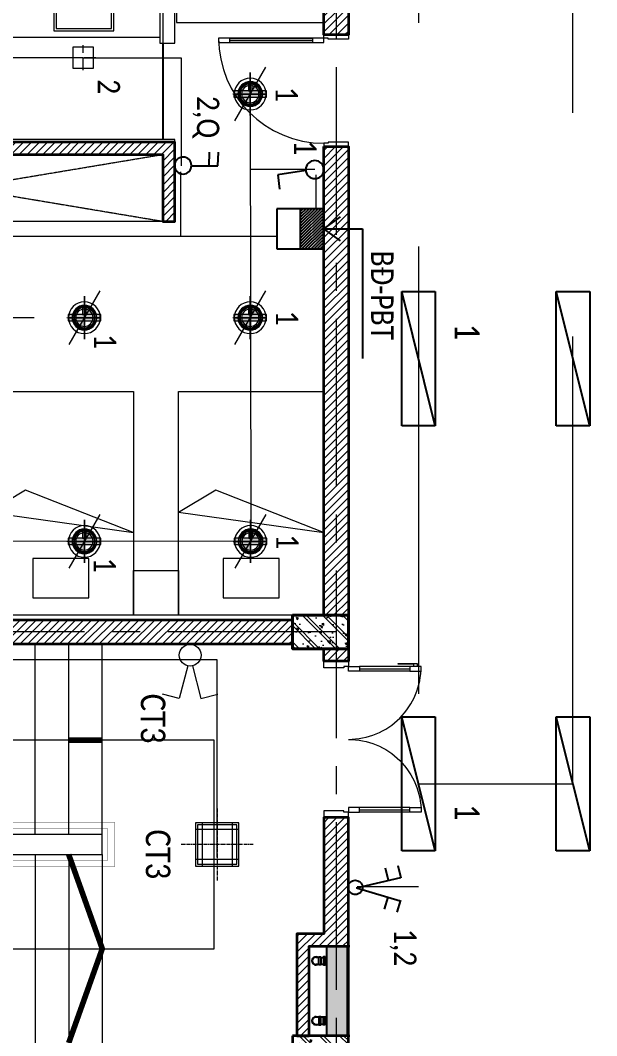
# Model space of a CAD drawing. Header units: millimetres. Extents: x 18326 to 214271, y -298828 to -198730.
# Drawn here: x 34774 to 39926, y -259140 to -250061 of the extents above; entities that cross this region are included whole.
import ezdxf
from ezdxf.enums import TextEntityAlignment as Align

# ---------------------------------------------------------------- set-up
doc = ezdxf.new("R2010")
doc.units = ezdxf.units.MM
doc.header["$LTSCALE"] = 20
doc.header["$MEASUREMENT"] = 0
for name, pattern in [('CENTER', [2, 1.25, -0.25, 0.25, -0.25]), ('CONTINOUS', [0]), ('DASHED2', [0.375, 0.25, -0.125]), ('HIDDEN', [0.375, 0.25, -0.125]), ('xref LC GK$0$CENTER2', [1.125, 0.75, -0.125, 0.125, -0.125]), ('xref_mb.A7$0$HIDDEN', [0.375, 0.25, -0.125])]:
    doc.linetypes.add(name, pattern=pattern)
doc.layers.get('0').update_dxf_attribs({"lineweight": 0})
for name, color, linetype in [('!Cetech-TBD', 2, 'Continuous'), ('66 KV-DIM', 7, 'Continuous'), ('CDC-E', 2, 'Continuous'), ('CDC-E-Equip', 2, 'Continuous'), ('CDC-E-Note', 3, 'Continuous'), ('xref_mb.A7$0$KV-Net thay 3', 251, 'Continuous')]:
    doc.layers.add(name, color=color, linetype=linetype)
for name, color, linetype, lineweight in [('0.MAU XANH- DAY DIEN', 3, 'HIDDEN', 20), ('dien thiet bi', 2, 'Continuous', 9), ('DW-DIEN', 2, 'Continuous', 25), ('E-equipment-0.2', 2, 'Continuous', 9), ('E-thin-line-0.05', 251, 'Continuous', 9), ('Hatch', 8, 'Continuous', 5), ('IBST-E-Chieu sang', 2, 'Continuous', 9), ('KV_5_HIDDEN', 125, 'HIDDEN', 9), ('KV_EX_1_TB DIEN', 55, 'Continuous', 13), ('net thay 1', 251, 'Continuous', 20), ('xref LC GK$0$KV-Net truc', 251, 'xref LC GK$0$CENTER2', 9), ('xref_mb.A7$0$KV-Cat be tong', 6, 'Continuous', 35), ('xref_mb.A7$0$KV-Cat tuong', 4, 'Continuous', 35), ('xref_mb.A7$0$KV-Cat vat lieu', 11, 'Continuous', 20), ('xref_mb.A7$0$KV-Cua', 34, 'Continuous', 13), ('xref_mb.A7$0$KV-Ghi chu', 26, 'Continuous', 9), ('xref_mb.A7$0$KV-Hatch', 179, 'Continuous', 5), ('xref_mb.A7$0$KV-Net khuat', 165, 'xref_mb.A7$0$HIDDEN', 9), ('xref_mb.A7$0$KV-Net thay 1', 9, 'Continuous', 20), ('xref_mb.A7$0$KV-Net thay 2', 8, 'Continuous', 13), ('xref_mb.A7$0$KV-Noi that', 35, 'Continuous', 9), ('xref_mb.A7$0$KV-Thiet bi', 59, 'Continuous', 9)]:
    doc.layers.add(name, color=color, linetype=linetype, lineweight=lineweight)
doc.styles.add('KT', font='vnsimli.shx', dxfattribs={"width": 0.72})
doc.styles.add('uv-abc', font='calibril.ttf', dxfattribs={"width": 0.85})
doc.styles.add('xref_mb.A7$0$Standard', font='arial.ttf')
doc.dimstyles.new('A2-1-140', dxfattribs={"dimscale": 100, "dimtxt": 3, "dimasz": 1.5, "dimexe": 0.7, "dimexo": 0, "dimgap": 0.5, "dimtad": 1, "dimdec": 0, "dimrnd": 50, "dimzin": 13, "dimdsep": 46, "dimtxsty": 'KT', "dimblk1": 'ARCHTICK', "dimblk2": 'ARCHTICK', "dimsah": 1, "dimcen": 0, "dimdle": 0.7, "dimclrd": 1, "dimclre": 1, "dimclrt": 3, "dimadec": 0, "dimazin": 0, "dimtfac": 1.222222, "dimtdec": 0, "dimtix": 1, "dimtmove": 2, "dimatfit": 3, "dimldrblk": 'ARCHTICK', "dimfxl": 5, "dimfxlon": 1, "dimtolj": 1, "dimtzin": 13, "dimarcsym": 0})

# ---------------------------------------------------------------- blocks, each defined once
blk = doc.blocks.new('pa6')
at = {"layer": 'CDC-E'}
h = blk.add_hatch(dxfattribs=at)
h.set_pattern_fill('ANSI31', scale=5)
h.set_pattern_definition([(45, (0, 0), (-11.2253, 11.2253), [])])
h.paths.add_polyline_path([(150, 175), (-150, 175), (-150, 0), (150, 0)])
for p, q in [((-150, 350), (150, 350)), ((-150, 0), (-150, 350)), ((150, 350), (150, 0)), ((-150, 175), (150, 175)), ((150, 0), (-150, 0))]:
    blk.add_line(p, q, dxfattribs=at)
blk = doc.blocks.new('_ARCHTICK')
at = {"color": 8, "const_width": 0.15}
blk.add_lwpolyline([(-0.5, -0.5), (0.5, 0.5)], dxfattribs=at)
blk = doc.blocks.new('l57')
at = {"layer": '!Cetech-TBD'}
for p, q in [((-600, 150), (600, 150)), ((600, 150), (-600, -150)), ((-600, -150), (-600, 150)), ((600, 150), (600, -150)), ((600, -150), (-600, -150))]:
    blk.add_line(p, q, dxfattribs=at)
blk = doc.blocks.new('ctdao chieu 2')
for p, q in [((-68.9, 397), (-179.3, 372.3)), ((14.8, -8.4), (-74.5, 395.8)), ((14.8, -8.4), (137.9, 386.8)), ((132.4, 388.5), (240.3, 354.5)), ((-48.9, 281.6), (-159.3, 256.9)), ((102.7, 275.2), (210.6, 241.3))]:
    blk.add_line(p, q)
at = {"extrusion": (0, 0, -1)}
blk.add_ellipse((16.7, -18.7), major_axis=(-30.2, -57.6), ratio=1, start_param=4.677168304249071, end_param=10.96035361142866, dxfattribs=at)
blk = doc.blocks.new('*U624')
at = {"xscale": 0.7334925961356609, "yscale": 0.7334925961356609, "zscale": 0.733492582315737, "rotation": 330.6201938493459}
blk.add_blockref('ctdao chieu 2', (-3.2, 22.3), dxfattribs=at)
blk = doc.blocks.new('den p tho')
at = {"layer": 'dien thiet bi'}
blk.add_lwpolyline([(-150, -46.9), (150, -46.9), (150, 253.1), (-150, 253.1)], close=True, dxfattribs=at)
at = {"layer": 'net thay 1', "linetype": 'CENTER', "ltscale": 0.99}
for p, q in [((0, 353.1), (0, -146.9)), ((-250, 103.1), (250, 103.1))]:
    blk.add_line(p, q, dxfattribs=at)
at = {"layer": 'net thay 1'}
for p, q in [((-103.1, 253.1), (-103.1, -46.9)), ((103.1, 253.1), (103.1, -46.9)), ((-150, 206.3), (150, 206.3)), ((-150, 0), (150, 0))]:
    blk.add_line(p, q, dxfattribs=at)
blk.add_lwpolyline([(-136.7, -33.5), (136.7, -33.5), (136.7, 239.8), (-136.7, 239.8)], close=True, dxfattribs=at)
blk = doc.blocks.new('Cong tac 1 - 2 chieu')
for p, q in [((-15.8, 73.2), (-74.6, 298.8)), ((15.8, 73.2), (74.6, 298.8))]:
    blk.add_line(p, q)
for points in [[(-74.6, 298.8), (-190.5, 267.7)], [(74.6, 298.8), (190.5, 267.7)]]:
    blk.add_lwpolyline(points)
blk.add_circle((0, 0), 74.9)
blk = doc.blocks.new('*U623')
at = {"rotation": 259.4384364636199}
blk.add_blockref('Cong tac 1 - 2 chieu', (0, 0), dxfattribs=at)
blk = doc.blocks.new('A$C37556543')
blk.add_lwpolyline([(0, -0.2), (0, 179.8), (180, 179.8), (180, -0.2)], close=True)
at = {"layer": 'KV_5_HIDDEN', "ltscale": 20}
for p, q in [((90, -18), (90, 198)), ((198, 90), (-18, 90))]:
    blk.add_line(p, q, dxfattribs=at)
blk = doc.blocks.new('CT doi 10A')
for p, q in [((702207, 24289.4), (702264.7, 24472.9)), ((702264.7, 24472.9), (702361.6, 24447)), ((702245.5, 24411.9), (702342.4, 24386))]:
    blk.add_line(p, q)
blk.add_circle((702191, 24229.8), 61.8)
blk = doc.blocks.new('*U647')
at = {"xscale": 0.9090909064414844, "yscale": 0.9090909064414844, "zscale": 0.9090909064414844, "rotation": 343.8325300958912}
blk.add_blockref('CT doi 10A', (-619243, 156591.5), dxfattribs=at)
blk = doc.blocks.new('kcvn-compac')
at = {"layer": 'E-thin-line-0.05'}
blk.add_hatch(color=256, dxfattribs=at).paths.add_polyline_path([(121.7, 22.8), (-121.7, 22.8), (-121.7, -22.8), (121.7, -22.8)])
at = {"layer": 'Hatch'}
h = blk.add_hatch(color=256, dxfattribs=at)
edge = h.paths.add_edge_path(flags=17)
edge.add_ellipse((0, 0.2), major_axis=(-62.3, 62.3), ratio=1, start_angle=-405, end_angle=-135.0445)
edge.add_line((88.1, 0.1), (77.8, 0.1))
edge.add_ellipse((0, 0.2), major_axis=(55, 55), ratio=1, start_angle=-315, end_angle=-45.06277, ccw=False)
edge.add_line((0, 78), (0, 88.4))
edge = h.paths.add_edge_path()
edge.add_ellipse((0, 0.2), major_axis=(-62.3, 62.3), ratio=1, start_angle=-585, end_angle=-314.9555)
edge.add_line((-88.1, 0.1), (-77.8, 0.1))
edge.add_ellipse((0, 0.2), major_axis=(55, 55), ratio=1, start_angle=-495, end_angle=-224.93723, ccw=False)
edge.add_line((0, -77.6), (0, -87.9))
edge = h.paths.add_edge_path(flags=16)
edge.add_ellipse((0, 0.2), major_axis=(55, 55), ratio=1, start_angle=-405.06277, end_angle=-135)
edge.add_line((0, -77.6), (0, 0))
edge.add_line((0, 0), (77.8, 0.1))
edge = h.paths.add_edge_path(flags=0)
edge.add_ellipse((0, 0.2), major_axis=(55, 55), ratio=1, start_angle=-224.93723, end_angle=45)
edge.add_line((0, 78), (0, 0))
edge.add_line((0, 0), (-77.8, 0.1))
for p, q in [((0, 0), (0, 140.8)), ((0, 0), (0, 140.8)), ((130.5, 0.2), (0, 0)), ((0, 0), (0, -140.8)), ((0, 0), (0, -140.8))]:
    blk.add_line(p, q)
at = {"extrusion": (0, 0, -1)}
for major_axis, start_param, end_param in [((-62.3, 62.3), 5.497787, 11.780972), ((55, 55), 3.926991, 10.210176)]:
    blk.add_ellipse((0, 0.2), major_axis=major_axis, ratio=1, start_param=start_param, end_param=end_param, dxfattribs=at)
at = {"layer": 'E-equipment-0.2'}
blk.add_line((114.6, -200.6), (-117.1, 200.6), dxfattribs=at)
for radius in [92.2, 75.7]:
    blk.add_circle((-0.2, 0.1), radius, dxfattribs=at)
at = {"layer": 'E-thin-line-0.05', "ltscale": 200}
for p, q in [((0, -159.1), (0, 159.4)), ((0, -159.1), (0, 159.4)), ((0, 159.4), (0, -159.1)), ((-0.2, -111.3), (-0.2, 111.5)), ((-0.2, -111.3), (-0.2, 111.5)), ((-0.2, 111.5), (-0.2, -111.3)), ((-0.2, -102), (-0.2, 102.2)), ((-0.2, -102), (-0.2, 102.2)), ((-0.2, 102.2), (-0.2, -102)), ((0, 91.6), (0, -91.6)), ((-111.5, -0.1), (111.2, 0.1)), ((111.5, 0.1), (-111.5, -0.1)), ((-102.3, -0.1), (102, 0.1)), ((102.3, 0.1), (-102.3, -0.1))]:
    blk.add_line(p, q, dxfattribs=at)
at = {"layer": 'E-thin-line-0.05'}
for points in [[(-13.4, 90.7), (13.4, 90.7), (13.4, 22.8), (-13.4, 22.8)], [(-121.7, 22.8), (121.7, 22.8), (121.7, -22.8), (-121.7, -22.8)]]:
    blk.add_lwpolyline(points, close=True, dxfattribs=at)
for radius in [118.5, 79.3, 64.7]:
    blk.add_circle((0, 0), radius, dxfattribs=at)
blk = doc.blocks.new('CT dơn 10a')
for p, q in [((690677, 23139.2), (690777.2, 23143.8)), ((690677.5, 22946.8), (690677, 23139.2))]:
    blk.add_line(p, q)
blk.add_circle((690680.4, 22885.1), 61.8)
blk = doc.blocks.new('*U648')
at = {"xscale": 0.6818181797535812, "yscale": 0.6818181797535812, "zscale": 0.6818181797535812, "rotation": 137.7741938562183}
blk.add_blockref('CT dơn 10a', (359202.4, -304928.3), dxfattribs=at)
blk = doc.blocks.new('xref LC GK$0$LC')
at = {"layer": 'xref LC GK$0$KV-Net truc', "color": 8, "ltscale": 100}
for points in [[(7250, 10099.8), (7250, -58464.1)], [(7250, -46700), (-10253.1, -46700)]]:
    blk.add_lwpolyline(points, dxfattribs=at)
blk = doc.blocks.new('xref_mb.A7$0$cot30x50')
at = {"layer": 'xref_mb.A7$0$KV-Hatch'}
h = blk.add_hatch(dxfattribs=at)
h.set_pattern_fill('CHAU-01', color=8, scale=30, angle=180, pattern_type=2)
h.set_pattern_definition([(230, (-701771.6, 113908.45), (-215.17805, 18.82564), [22.5, -247.5]), (175, (-701771.6, 113908.45), (41.6254, -225.65764), [18, -198]), (280.4514, (-701789.52, 113910.02), (-173.5528, -206.83186), [19.12206, -210.34263]), (226.1842, (-701771.6, 113848.45), (-320.1723, 49.6557), [33.75, -371.25]), (276.6356, (-701798.27, 113852.6), (-280.3988, -292.2354), [28.6831, -315.5139]), (171.1842, (-701771.6, 113848.45), (-280.3986, -292.2356), [27, -297]), (201, (-701801.6, 113863.45), (-179.0721, 120.78567), [22.5, -247.5]), (146, (-701801.6, 113863.45), (-72.9946, -217.545), [18, -198]), (251.4514, (-701816.52, 113873.51), (-252.0668, -96.75915), [19.12206, -210.34263]), (217.5, (-701771.59, 113908.45), (-3.64796, -99.868156), [0, -195.6, 0, -201, 0, -198.75]), (187.5, (-701771.59, 113908.45), (-78.92086, -118.32351), [0, -114.6, 0, -191.1, 0, -75.75]), (147.5, (-701704.69, 113908.45), (-160.14673, 6.76646), [0, -75, 0, -234, 0, -310.5]), (137.5, (-701674.7, 113908.45), (-174.95585, -30.0315), [0, -97.5, 0, -155.4, 0, -220.5]), (225, (-701771.59, 113908.45), (90.15611, -90.15611), []), (225, (-701771.59, 113871.7), (90.15611, -90.15611), [])])
h.paths.add_polyline_path([(-778331.6, 133391.1), (-778631.6, 133391.1), (-778631.6, 132891.1), (-778331.6, 132891.1)])
at = {"layer": 'xref_mb.A7$0$KV-Cat be tong', "color": 8}
blk.add_lwpolyline([(-778631.6, 132891.1), (-778331.6, 132891.1), (-778331.6, 133391.1), (-778631.6, 133391.1)], close=True, dxfattribs=at)
blk = doc.blocks.new('xref_mb.A7$0$DVCT3')
at = {"layer": 'xref_mb.A7$0$KV-Cat be tong', "color": 8, "rotation": 270}
for p in [(379875.2, -814360.1), (379875.2, -818120.1)]:
    blk.add_blockref('xref_mb.A7$0$cot30x50', p, dxfattribs=at)
blk = doc.blocks.new('xref_mb.A7$0$HCC')
at = {"layer": 'xref_mb.A7$0$KV-Hatch'}
h = blk.add_hatch(color=8, dxfattribs=at)
h.dxf.hatch_style = 1
h.paths.add_polyline_path([(400.9, -198.9), (400.9, -14.7), (-397.4, -14.7), (-397.4, -198.9)])
at = {"layer": 'xref_mb.A7$0$KV-Net thay 3', "color": 8}
for p, q in [((-397.4, -5.5, 0), (-397.4, -198.4, 0)), ((-397.4, -14.7, 0), (400.9, -14.7, 0)), ((394.9, -14.7), (395.8, -14.7)), ((-302.8, -267.9, 0), (-302.8, -252.5, 0)), ((-302.8, -252.5, 0), (-231.4, -252.5, 0)), ((-234.7, -267.9, 0), (-302.8, -267.9, 0)), ((-299.6, -295.2, 0), (-299.6, -267.9, 0)), ((-298.3, -199.7), (-298.3, -211.4, 0)), ((-298.3, -252.5, 0), (-298.3, -226.9, 0)), ((-235.9, -199.7, 0), (-235.9, -211.4, 0)), ((-235.9, -226.9, 0), (-235.9, -252.5, 0)), ((-231.4, -267.9, 0), (-234.7, -267.9, 0)), ((-234.7, -267.9, 0), (-234.7, -295.2, 0)), ((-231.4, -252.5, 0), (-231.4, -267.9, 0)), ((303.6, -252.5, 0), (232.2, -252.5, 0)), ((232.2, -252.5, 0), (232.2, -267.9, 0)), ((232.2, -267.9, 0), (235.5, -267.9, 0)), ((235.5, -267.9, 0), (303.6, -267.9, 0)), ((235.5, -267.9, 0), (235.5, -295.2, 0)), ((236.7, -199.7, 0), (236.7, -211.4, 0)), ((236.7, -226.9, 0), (236.7, -252.5, 0)), ((299.1, -199.7), (299.1, -211.4, 0)), ((299.1, -252.5, 0), (299.1, -226.9, 0)), ((300.4, -295.2, 0), (300.4, -267.9, 0)), ((303.6, -267.9, 0), (303.6, -252.5, 0))]:
    blk.add_line(p, q, dxfattribs=at)
at = {"layer": 'xref_mb.A7$0$KV-Net thay 3', "color": 8, "elevation": 0}
for points in [[(-389, -14.7), (-389.8, -14.7), (-389.8, -0.5), (-407.4, -0.5), (-407.4, -4.7), (-408.2, -4.7), (-408.2, 0.3), (-389, 0.3)], [(392.5, -14.7), (393.4, -14.7), (393.4, -0.5), (410.9, -0.5), (410.9, -4.7), (411.8, -4.7), (411.8, 0.3), (392.5, 0.3)], [(-302.9, -211.4), (-302.9, -226.9), (-231.5, -226.9), (-231.5, -211.4)], [(303.7, -211.4), (303.7, -226.9), (232.3, -226.9), (232.3, -211.4)]]:
    blk.add_lwpolyline(points, close=True, dxfattribs=at)
for points in [[(386.8, -14.7), (386.8, 0.3), (-383.2, 0.3), (-383.2, -14.7)], [(395.8, -14.7), (395.8, -5.5), (400.9, -5.5), (400.9, -198.9), (-397.4, -198.9), (-397.4, -5.5), (-392.2, -5.5), (-392.2, -14.7), (-391.4, -14.7), (-391.4, -4.7), (-398.2, -4.7), (-398.2, -199.7), (401.8, -199.7), (401.8, -4.7), (394.9, -4.7), (394.9, -14.7)]]:
    blk.add_lwpolyline(points, dxfattribs=at)
at = {"layer": 'xref_mb.A7$0$KV-Net thay 3', "color": 8}
for centre, radius, start, end in [((-267.1, -295.2, 0), 35.7, 155.38002, 24.61998), ((-267.1, -295.2, 0), 32.5, 180, 0), ((267.9, -295.2, 0), 35.7, 155.38002, 24.61998), ((267.9, -295.2, 0), 32.5, 180, 0)]:
    blk.add_arc(centre, radius, start, end, dxfattribs=at)
blk = doc.blocks.new('xref_mb.A7$0$TF2001P-Plaza')
at = {"color": 8}
for p, q in [((-0.135, -0.2683), (-0.1082, -0.2683)), ((-0.135, -0.2902), (-0.135, -0.2683)), ((-0.1082, -0.2683), (-0.1082, -0.3)), ((0.135, -0.2683), (0.1082, -0.2683)), ((0.1082, -0.2683), (0.1082, -0.3)), ((0.135, -0.2902), (0.135, -0.2683)), ((-0.135, -0.3), (-0.135, -0.2902)), ((-0.1082, -0.3), (-0.135, -0.3)), ((0, -0.3), (-0.1082, -0.3)), ((0, -0.3), (0.1082, -0.3)), ((0.1082, -0.3), (0.135, -0.3)), ((0.135, -0.3), (0.135, -0.2902)), ((-0.1922, -0.3667), (-0.1209, -0.7041)), ((0.1922, -0.3667), (0.1209, -0.7041)), ((-0.087, -0.7318), (0, -0.7318)), ((0.087, -0.7318), (0, -0.7318))]:
    blk.add_line(p, q, dxfattribs=at)
blk.add_lwpolyline([(0, -0.771, -0.040268), (-0.0895, -0.7641, -0.258276), (-0.1324, -0.723, -0.063688), (-0.2509, -0.0472, -0.333111), (-0.2234, -0.0266), (0, -0.0266), (0.2234, -0.0266, -0.333111), (0.2509, -0.0472, -0.063688), (0.1324, -0.723, -0.258276), (0.0895, -0.7641, -0.040268)], format="xyb", close=True, dxfattribs=at)
for points in [[(-0.1788, -0.2101, -0.336831), (-0.2062, -0.1861), (-0.2165, -0.054, -0.441423), (-0.1908, -0.0266, 0.007083)], [(0.1788, -0.2101, 0.336831), (0.2062, -0.1861), (0.2165, -0.054, 0.441423), (0.1908, -0.0266, -0.007083)], [(-0.2337, -0.2324, -0.352862), (-0.1925, -0.2101), (0, -0.2101)], [(0.2337, -0.2324, 0.352862), (0.1925, -0.2101), (0, -0.2101)], [(-0.135, -0.2902, 0.487878), (-0.1989, -0.354), (-0.1249, -0.7049, 0.353155), (-0.087, -0.7358), (0, -0.7358)], [(-0.1448, -0.29), (-0.1448, -0.301, 0.353419), (-0.1967, -0.3297, -7.107355)], [(-0.1922, -0.3667, -0.553566), (-0.1468, -0.3054), (0, -0.3054)], [(0.135, -0.2902, -0.487878), (0.1989, -0.354), (0.1249, -0.7049, -0.353155), (0.087, -0.7358), (0, -0.7358)], [(0.1922, -0.3667, 0.553566), (0.1468, -0.3054), (0, -0.3054)], [(0.1448, -0.29), (0.1448, -0.301, -0.353419), (0.1967, -0.3297, 7.107355)]]:
    blk.add_lwpolyline(points, format="xyb", dxfattribs=at)
for centre, start, end in [((-0.0868, -0.6969), 191.91961, 269.70772), ((0.0868, -0.6969), 270.29228, 348.08039)]:
    blk.add_arc(centre, 0.0349, start, end, dxfattribs=at)
at = {"color": 8, "style": 'xref_mb.A7$0$Standard', "flags": 3}
blk.add_attdef('SERIAL', text='', height=0.025, dxfattribs=at).set_placement((66.6594, -0.4587), align=Align.CENTER)
blk = doc.blocks.new('*U536')
at = {"color": 8, "xscale": 1000, "yscale": 1000, "zscale": 1000}
blk.add_blockref('xref_mb.A7$0$TF2001P-Plaza', (0, 26.6), dxfattribs=at)
blk = doc.blocks.new('xref_mb.A7$0$sdfg323233')
at = {"color": 8}
for p, q in [((-116.3, 55), (-125, 55)), ((-91.2, 55), (-116.3, 55)), ((-75, 55), (-91.2, 55)), ((-83.8, 33.6), (-52.8, 33.6)), ((-83.8, 16.4), (-52.8, 16.4)), ((-62.8, 37.4), (-62.8, 33.6)), ((57.7, 37.4), (-62.8, 37.4)), ((-62.8, 16.4), (-62.8, 12.6)), ((57.7, 12.6), (-62.8, 12.6)), ((-49.1, 33.6), (47.8, 33.6)), ((-49.1, 16.4), (47.8, 16.4)), ((-25, 12.6), (-25, 37.4)), ((25, 37.4), (25, 12.6)), ((51.6, 33.6), (84.7, 33.6)), ((51.6, 16.4), (84.7, 16.4)), ((57.7, 37.4), (57.7, 33.6)), ((57.7, 16.4), (57.7, 12.6)), ((125, 55), (75, 55))]:
    blk.add_line(p, q, dxfattribs=at)
for points in [[(-75, 115), (-125, 115), (-125, 125), (-75, 125), (-75, 115)], [(-125, 113), (-75, 113), (-75, 45), (-79.2, 45)], [(-125, 48.5), (-125, 113)], [(25, 37.4), (25, 125), (-25, 125), (-25, 37.4)], [(125, 115), (75, 115), (75, 125), (125, 125), (125, 115)], [(75, 113), (125, 113), (125, 45), (75, 45), (75, 113)], [(-73.9, 16.4), (-76, 10.5), (-79.1, 5.1), (-83.1, 0.5), (-87.8, -3.3), (-93.1, -6), (-98.8, -7.6), (-101.9, -7.8), (-104.7, -7.9), (-110.5, -7.1), (-116.1, -5.1), (-121.2, -2), (-125.7, 2.1), (-129.4, 7.1), (-132.1, 12.7), (-133.8, 18.7), (-134.3, 25), (-133.8, 31.3), (-132.1, 37.3), (-129.4, 42.9), (-125.7, 47.9), (-121.2, 52), (-116.1, 55.1), (-110.8, 57), (-110.5, 57.1), (-104.7, 57.9), (-98.8, 57.6), (-93.1, 56), (-87.8, 53.3), (-83.1, 49.5), (-79.1, 44.9), (-76, 39.5), (-73.9, 33.6)], [(-74.3, 16.4), (-76.4, 10.6), (-79.4, 5.4), (-83.3, 0.9), (-87.9, -2.7), (-93, -5.4), (-98.5, -6.9), (-104.2, -7.2), (-109.8, -6.4), (-115.2, -4.4), (-120.1, -1.3), (-124.5, 2.7), (-128, 7.5), (-130.6, 13), (-132.2, 18.9), (-132.8, 25), (-132.2, 31.1), (-130.6, 37), (-128, 42.5), (-124.5, 47.3), (-120.1, 51.3), (-115.2, 54.4), (-109.8, 56.4), (-104.2, 57.2), (-98.5, 56.9), (-93, 55.4), (-87.9, 52.7), (-83.3, 49.1), (-79.4, 44.6), (-76.4, 39.4), (-74.3, 33.6)], [(-74.5, 16.4), (-76.5, 11.3), (-79.4, 6.8), (-83, 3), (-87.3, 0), (-92, -2), (-97, -3), (-102.1, -3), (-107, -1.9), (-111.7, 0.3), (-115.9, 3.3), (-119.5, 7.2), (-122.3, 11.8), (-124.2, 16.9), (-125.2, 22.3), (-125.2, 27.7), (-124.2, 33.1), (-122.3, 38.2), (-119.5, 42.8), (-115.9, 46.7), (-111.7, 49.7), (-107, 51.9), (-102.1, 53), (-97, 53), (-92, 52), (-87.3, 50), (-83, 47), (-79.4, 43.2), (-76.5, 38.7), (-74.5, 33.6)], [(-79.2, 45), (-125, 45), (-125, 48.5)], [(-85.2, 16.2), (-86.7, 15.2), (-88.3, 14.6), (-90, 14.3), (-91.8, 14.5), (-93.4, 15), (-95, 15.8), (-96.4, 17), (-97.6, 18.5), (-98.5, 20.2), (-99.2, 22), (-99.5, 24), (-99.5, 26), (-99.2, 28), (-98.5, 29.8), (-97.6, 31.5), (-96.4, 33), (-95, 34.2), (-93.4, 35), (-91.8, 35.5), (-90, 35.7), (-88.3, 35.4), (-86.7, 34.8), (-85.2, 33.8)], [(-86.8, 16), (-88.2, 16), (-89.5, 16.3), (-90.8, 16.9), (-92, 17.8), (-93.1, 18.9), (-93.9, 20.2), (-94.5, 21.7), (-94.9, 23.3), (-95, 25), (-94.9, 26.7), (-94.5, 28.3), (-93.9, 29.8), (-93.1, 31.1), (-92, 32.2), (-90.8, 33.1), (-89.5, 33.7), (-88.2, 34), (-86.8, 34)], [(-83.8, 33.6), (-86.8, 34)], [(-83.8, 16.4), (-86.8, 16)], [(-25, 12.6), (-25, 1.8)], [(-25, 1.8), (-25, -25), (25, -25), (25, 1.8)], [(25, 1.8), (25, 12.6)], [(47.8, 33.6), (48.4, 31.8), (48.9, 29.7), (49.2, 27.4), (49.3, 25), (49.2, 22.6), (48.9, 20.3), (48.4, 18.2), (47.8, 16.4)], [(51.6, 33.6), (52.2, 31.8), (52.6, 29.7), (52.9, 27.4), (53, 25), (52.9, 22.6), (52.6, 20.3), (52.2, 18.2), (51.6, 16.4)]]:
    blk.add_lwpolyline(points, dxfattribs=at)
blk.add_lwpolyline([(-7.5, 90), (-7.5, -155, 1), (7.5, -155), (7.5, 90, 1)], format="xyb", close=True, dxfattribs=at)
at = {"color": 8, "extrusion": (0, 0, -1)}
for points in [[(52.8, 33.6), (53.4, 31.8), (53.9, 29.7), (54.2, 27.4), (54.3, 25), (54.2, 22.6), (53.9, 20.3), (53.4, 18.2), (52.8, 16.4)], [(49.1, 33.6), (49.7, 31.8), (50.1, 29.7), (50.4, 27.4), (50.5, 25), (50.4, 22.6), (50.1, 20.3), (49.7, 18.2), (49.1, 16.4)]]:
    blk.add_lwpolyline(points, dxfattribs=at)
at = {"color": 8}
blk.add_circle((0, 0), 20, dxfattribs=at)
for centre, radius, start, end in [((-50.9, 32.2), 2.37, 37.56, 142.44), ((-50.9, 17.8), 2.37, 217.56, 322.44), ((49.7, 32.2), 2.37, 37.56, 142.44), ((49.7, 17.8), 2.37, 217.56, 322.44), ((84.7, 25), 14, 217.9189, 142.0811), ((84.7, 25), 8.63, 270, 90), ((0, -155), 100, 94.30122, 85.69878), ((0, -155), 95, 94.52806, 85.47194), ((0, -155), 12.5, 126.8699, 53.1301)]:
    blk.add_arc(centre, radius, start, end, dxfattribs=at)
blk = doc.blocks.new('xref_mb.A7$0$qẻg4656u67')
at = {"color": 8}
for points in [[(267.5, 394.7), (267.5, -20.3), (-267.5, -20.3), (-267.5, 394.7)], [(247.3, 274.7), (247.3, 0), (-247.3, 0), (-247.3, 274.7)]]:
    blk.add_lwpolyline(points, close=True, dxfattribs=at)
for centre, radius in [((0, 344.7), 15.9), ((0, 194.2), 29.2), ((0, 194.2), 15.9)]:
    blk.add_circle(centre, radius, dxfattribs=at)
blk = doc.blocks.new('*U517')
at = {"color": 8}
for p, q in [((-105, 459.4), (-105, 499.4)), ((-85, 459.4), (-85, 499.4)), ((-80, 489.4), (-45, 489.4)), ((-80, 469.4), (-45, 469.4)), ((-105, 109.4), (-105, 149.4)), ((-83, 109.4), (-83, 149.4))]:
    blk.add_line(p, q, dxfattribs=at)
for points in [[(-100, 10), (-90, 10), (-90, 560), (-100, 560)], [(-1210, 0), (-640, 0), (-640, 10), (-1210, 10)], [(-90, 0), (0, 0), (0, 10), (-90, 10)]]:
    blk.add_lwpolyline(points, close=True, dxfattribs=at)
for points in [[(-110, 489.4), (-125, 489.4, 0.414214), (-155, 459.4), (-155, 149.4, 0.414214), (-125, 119.4), (-110, 119.4)], [(-110, 469.4), (-125, 469.4, 0.414214), (-135, 459.4), (-135, 149.4, 0.414214), (-125, 139.4), (-110, 139.4)]]:
    blk.add_lwpolyline(points, format="xyb", dxfattribs=at)
for points in [[(-100, 499.4), (-105, 499.4), (-110, 494.4), (-110, 464.4), (-105, 459.4), (-100, 459.4)], [(-90, 499.4), (-85, 499.4), (-80, 494.4), (-80, 464.4), (-85, 459.4), (-90, 459.4)], [(-100, 149.4), (-105, 149.4), (-110, 144.4), (-110, 114.4), (-105, 109.4), (-100, 109.4)], [(-88, 149.4), (-83, 149.4), (-78, 144.4), (-78, 114.4), (-83, 109.4), (-88, 109.4)]]:
    blk.add_lwpolyline(points, dxfattribs=at)
at = {"color": 8, "ltscale": 0.3}
blk.add_arc((-90, 10), 550, 90, 180, dxfattribs=at)
at = {"color": 8}
blk.add_arc((-45, 479.4), 10, 270, 90, dxfattribs=at)
blk = doc.blocks.new('xref_mb.A7$0$A$Ce74eeb68')
at = {"layer": 'xref_mb.A7$0$KV-Noi that', "color": 8}
for points in [[(0, 0), (1300, 0), (1300, -2000), (0, -2000)], [(900, -1493.6), (400, -1493.6), (400, -1843.6), (900, -1843.6)]]:
    blk.add_lwpolyline(points, close=True, dxfattribs=at)
for points in [[(1296.3, -1261.8), (334.2, -882.6), (0, -1082.2)], [(1300, -1262.3), (0, -1082.2)]]:
    blk.add_lwpolyline(points, dxfattribs=at)
blk = doc.blocks.new('xref_mb.A7$0$A$C668d1f15')
at = {"layer": 'xref_mb.A7$0$KV-Thiet bi', "color": 8, "elevation": 0}
for points in [[(166, 166), (0, 166), (0, 0), (166, 0)], [(155, 11), (11, 11), (11, 155), (155, 155)]]:
    blk.add_lwpolyline(points, close=True, dxfattribs=at)
for points in [[(53, 87), (26, 92, 1), (26, 74), (53, 79, 0.650933)], [(42, 124, 1), (31, 109), (56, 97, 0.650933), (61, 104)], [(61, 62, 0.650933), (56, 69), (31, 57, 1), (42, 42)], [(74, 140, 1), (57, 135), (70, 110, 0.650933), (78, 113)], [(78, 53, 0.650933), (70, 56), (57, 31, 1), (74, 26)], [(103, 83, 1), (63, 83, 1)], [(109, 135, 1), (92, 140), (88, 113, 0.650933), (96, 110)], [(109, 31), (96, 56, 0.650933), (88, 53), (92, 26, 1)], [(124, 124), (105, 104, 0.650933), (110, 97), (135, 109, 1)], [(135, 57), (110, 69, 0.650933), (105, 62), (124, 42, 1)], [(140, 92), (113, 87, 0.650933), (113, 79), (140, 74, 1)]]:
    blk.add_lwpolyline(points, format="xyb", close=True, dxfattribs=at)
blk = doc.blocks.new('xref_mb.A7$0$Phong KTX')
at = {"layer": 'xref_mb.A7$0$KV-Cat vat lieu', "color": 8}
blk.add_lwpolyline([(-1315, -4255), (-1315, -4280), (-2810, -4280), (-2810, -4310), (-2970, -4310), (-2970, -4280), (-4990, -4280), (-4990, -5490), (-3890, -5490), (-3890, -5740), (-2970, -5740), (-2970, -5110), (-2810, -5110), (-2810, -5740), (-1450, -5740), (-1450, -5140), (-1425, -5140)], dxfattribs=at)
at = {"layer": 'xref_mb.A7$0$KV-Net khuat', "color": 8}
for points in [[(-5015, -3545), (-1425, -4145)], [(-1425, -3545), (-5015, -4145)]]:
    blk.add_lwpolyline(points, dxfattribs=at)
at = {"layer": 'xref_mb.A7$0$KV-Net thay 3', "color": 8}
for p, q in [((-3890, -5490), (-3890, -4280)), ((-1425, -5140), (-1425, -4280))]:
    blk.add_line(p, q, dxfattribs=at)
at = {"layer": 'xref_mb.A7$0$KV-Noi that', "color": 8}
for points in [[(-6565, -25), (-6965, -25), (-6965, -425), (-6565, -425)], [(-4865, -25), (-5265, -25), (-5265, -425), (-4865, -425)], [(-3075, -25), (-3475, -25), (-3475, -425), (-3075, -425)], [(-1285, -25), (-1685, -25), (-1685, -425), (-1285, -425)], [(-1425, -3545), (-5015, -3545), (-5015, -4145), (-1425, -4145)], [(-2970, -5240), (-3070, -5240), (-3070, -5340), (-2970, -5340)], [(-1450, -5190), (-2810, -5190), (-2810, -5740), (-1450, -5740)], [(-1300, -5325), (15, -5325), (15, -5725), (-1300, -5725)]]:
    blk.add_lwpolyline(points, close=True, dxfattribs=at)
at = {"layer": 'xref_mb.A7$0$KV-Cat tuong', "color": 8, "xscale": -1, "rotation": 180}
for p in [(-6565, -2025), (-4865, -2025), (-2985, -2025), (-1285, -2025)]:
    blk.add_blockref('xref_mb.A7$0$A$Ce74eeb68', p, dxfattribs=at)
at = {"layer": 'xref_mb.A7$0$KV-Noi that', "color": 8}
for name, p, rotation in [('*U517', (-3890, -4280), 90), ('*U536', (-3540, -5740), 180), ('xref_mb.A7$0$sdfg323233', (-4440, -5365), 180), ('xref_mb.A7$0$qẻg4656u67', (-2130, -5270.8), 180)]:
    blk.add_blockref(name, p, dxfattribs=dict(at, rotation=rotation))
at = {"layer": 'xref_mb.A7$0$KV-Thiet bi', "color": 8, "xscale": -0.6026365254345118, "yscale": 0.6026365254345118, "zscale": 0.6026365254345118, "rotation": 180}
for p in [(-4990, -5389.7, 0), (-3890, -5639.7, 0), (-2810, -5639.7, 0)]:
    blk.add_blockref('xref_mb.A7$0$A$C668d1f15', p, dxfattribs=at)
blk = doc.blocks.new('*U528')
at = {"layer": 'xref_mb.A7$0$KV-Cua', "color": 8}
blk.add_line((-50, 100), (-50, 840), dxfattribs=at)
for points in [[(-30, 0), (-30, 940), (-70, 940), (-70, 0)], [(-30, 100), (-70, 100), (-70, 840), (-30, 840)], [(0, -220), (-40, -220), (-40, -40), (-30, -40), (-30, 0), (0, 0)], [(-1000, -220), (-960, -220), (-960, -40), (-970, -40), (-970, 0), (-1000, 0)]]:
    blk.add_lwpolyline(points, close=True, dxfattribs=at)
at = {"layer": 'xref_mb.A7$0$KV-Cua', "color": 8, "ltscale": 100}
blk.add_arc((-30, 0), 940, 90, 180, dxfattribs=at)
blk = doc.blocks.new('xref_mb.A7$0$P4')
at = {"layer": 'xref_mb.A7$0$KV-Hatch'}
h = blk.add_hatch(dxfattribs=at)
h.set_pattern_fill('ANSI31', color=8, scale=400)
h.paths.add_polyline_path([(390, 6152.6), (6810, 6152.6), (6810, 5932.6), (390, 5932.6)])
h.paths.add_polyline_path([(-110, 5892.6), (110, 5892.6), (110, 5342.6), (-110, 5342.6)])
h.paths.add_polyline_path([(-110, 2152.6), (-110, 3142.6), (110, 3142.6), (110, 2372.6), (290, 2372.6), (290, 2152.6)])
h.paths.add_polyline_path([(4130, 1662.6), (1950, 1662.6), (1950, 2152.6), (1290, 2152.6), (1290, 2372.6), (2060, 2372.6), (2060, 1772.6), (5650, 1772.6), (5650, 2372.6), (5760, 2372.6), (5760, 1662.6), (4240, 1662.6), (4240, 1607.6), (4130, 1607.6)])
h.paths.add_polyline_path([(7090, 1702.6), (7310, 1702.6), (7310, 5892.6), (7090, 5892.6)])
h.paths.add_polyline_path([(7090, 192.6), (7310, 192.6), (7310, 702.6), (7090, 702.6)])
h.paths.add_polyline_path([(6810, 152.6), (4240, 152.6), (4240, 807.6), (4130, 807.6), (4130, 152.6), (3160, 152.6), (3160, 402.6), (1950, 402.6), (1950, 152.6), (390, 152.6), (390, -67.4), (1950, -67.4), (1950, -317.4), (3160, -317.4), (3160, -67.4), (4130, -67.4), (4130, -722.4), (4240, -722.4), (4240, -67.4), (6810, -67.4)])
h.paths.add_polyline_path([(2060, -207.4), (3050, -207.4), (3050, 292.6), (2060, 292.6)], flags=16)
h.paths.add_polyline_path([(7090, -107.4), (7310, -107.4), (7310, -617.4), (7090, -617.4)])
h.paths.add_polyline_path([(7090, -1617.4), (7310, -1617.4), (7310, -5807.4), (7090, -5807.4)])
h.paths.add_polyline_path([(4130, -1577.4), (1950, -1577.4), (1950, -2067.4), (1290, -2067.4), (1290, -2287.4), (2060, -2287.4), (2060, -1687.4), (5650, -1687.4), (5650, -2287.4), (5760, -2287.4), (5760, -1577.4), (4240, -1577.4), (4240, -1522.4), (4130, -1522.4)])
h.paths.add_polyline_path([(-110, -2067.4), (-110, -3057.4), (110, -3057.4), (110, -2287.4), (290, -2287.4), (290, -2067.4)])
h.paths.add_polyline_path([(-110, -5257.4), (110, -5257.4), (110, -5807.4), (-110, -5807.4)])
h.paths.add_polyline_path([(390, -5847.4), (6810, -5847.4), (6810, -6067.4), (390, -6067.4)])
at = {"layer": 'xref_mb.A7$0$KV-Cat be tong', "color": 8}
blk.add_lwpolyline([(6810, -5807.4), (7310, -5807.4), (7310, -6107.4), (6810, -6107.4)], close=True, dxfattribs=at)
at = {"layer": 'xref_mb.A7$0$KV-Cat tuong', "color": 8}
for points in [[(7090, -107.4), (7310, -107.4), (7310, -617.4), (7090, -617.4)], [(4130, -1577.4), (1950, -1577.4), (1950, -2067.4), (1290, -2067.4), (1290, -2287.4), (2060, -2287.4), (2060, -1687.4), (5650, -1687.4), (5650, -2287.4), (5760, -2287.4), (5760, -1577.4), (4240, -1577.4), (4240, -1522.4), (4130, -1522.4)], [(7090, -1617.4), (7310, -1617.4), (7310, -5807.4), (7090, -5807.4)], [(390, -5847.4), (6810, -5847.4), (6810, -6067.4), (390, -6067.4)]]:
    blk.add_lwpolyline(points, close=True, dxfattribs=at)
at = {"layer": 'xref_mb.A7$0$KV-Net thay 1', "color": 8}
blk.add_lwpolyline([(5650, -67.4), (5650, -692.4), (5760, -692.4), (5760, -67.4)], dxfattribs=at)
at = {"color": 8, "xscale": -1, "rotation": 180}
blk.add_blockref('xref_mb.A7$0$Phong KTX', (7075, -5832.4), dxfattribs=at)
at = {"layer": 'xref_mb.A7$0$KV-Cua', "color": 8, "rotation": 90}
blk.add_blockref('*U528', (7090, -617.4), dxfattribs=at)
blk = doc.blocks.new('xref_mb.A7$0$TB loại 1')
at = {"layer": 'xref_mb.A7$0$KV-Ghi chu', "color": 8}
blk.add_lwpolyline([(-11729.6, 2916.6), (-11729.6, 8216.6), (-13594.6, 8216.6), (-13594.6, 2916.6)], close=True, dxfattribs=at)
at = {"layer": 'xref_mb.A7$0$KV-Ghi chu', "color": 8, "const_width": 50}
for points in [[(-13594.6, 6916.6), (-13594.6, 7216.6)], [(-10887.1, 6916.6), (-11729.6, 7216.6), (-12572.1, 6916.6)], [(-14452.1, 5421.1), (-13594.6, 5116.6), (-12752.1, 5416.6)]]:
    blk.add_lwpolyline(points, dxfattribs=at)
at = {"layer": 'xref_mb.A7$0$KV-Net thay 1', "color": 8, "const_width": 3}
for points in [[(-12462.1, 3806.6), (-12462.1, 7326.6), (-12862.1, 7326.6), (-12862.1, 3806.6)], [(-12522.1, 3866.6), (-12522.1, 7266.6), (-12802.1, 7266.6), (-12802.1, 3866.6)]]:
    blk.add_lwpolyline(points, close=True, dxfattribs=at)
at = {"layer": 'xref_mb.A7$0$KV-Net thay 2', "color": 8}
for points in [[(-12752.1, 7216.6), (-14452.1, 7216.6)], [(-12572.1, 7216.6), (-10872.1, 7216.6)], [(-12752.1, 6916.6), (-14452.1, 6916.6)], [(-12572.1, 6916.6), (-10872.1, 6916.6)], [(-12752.1, 6616.6), (-14452.1, 6616.6)], [(-12572.1, 6616.6), (-10872.1, 6616.6)], [(-12752.1, 6316.6), (-14452.1, 6316.6)], [(-12572.1, 6316.6), (-10872.1, 6316.6)], [(-12752.1, 6016.6), (-14452.1, 6016.6)], [(-12572.1, 6016.6), (-10872.1, 6016.6)], [(-12752.1, 5716.6), (-14452.1, 5716.6)], [(-12572.1, 5716.6), (-10872.1, 5716.6)], [(-12752.1, 5416.6), (-14452.1, 5416.6)], [(-12572.1, 5416.6), (-10872.1, 5416.6)], [(-12752.1, 5116.6), (-14452.1, 5116.6)], [(-12572.1, 5116.6), (-10872.1, 5116.6)], [(-12752.1, 4816.6), (-14452.1, 4816.6)], [(-12572.1, 4816.6), (-10872.1, 4816.6)], [(-12752.1, 4516.6), (-14452.1, 4516.6)], [(-12572.1, 4516.6), (-10872.1, 4516.6)], [(-12752.1, 4216.6), (-14452.1, 4216.6)], [(-12572.1, 4216.6), (-10872.1, 4216.6)], [(-12752.1, 3916.6), (-14452.1, 3916.6)], [(-12572.1, 3916.6), (-10872.1, 3916.6)]]:
    blk.add_lwpolyline(points, dxfattribs=at)
blk.add_lwpolyline([(-12572.1, 3916.6), (-12572.1, 7216.6), (-12752.1, 7216.6), (-12752.1, 3916.6)], close=True, dxfattribs=at)
blk = doc.blocks.new('*U535')
at = {"color": 8}
for p, q in [((70, 100), (70, 550)), ((90, 550), (90, 100)), ((1310, 550), (1310, 100)), ((1330, 100), (1330, 550))]:
    blk.add_line(p, q, dxfattribs=at)
for points in [[(50, 550), (90, 550), (90, 650), (50, 650), (50, 550)], [(1350, 550), (1310, 550), (1310, 650), (1350, 650), (1350, 550)], [(50, 552.9), (50, 100)], [(1350, 552.9), (1350, 100)], [(50, 100), (90, 100), (90, 0), (50, 0), (50, 100)], [(1350, 100), (1310, 100), (1310, 0), (1350, 0), (1350, 100)]]:
    blk.add_lwpolyline(points, dxfattribs=at)
at = {"color": 8, "ltscale": 0.2}
for points in [[(700, 0, 0.414214), (50, 650, 0.414214)], [(700, 0, -0.414214), (1350, 650, -0.414214)]]:
    blk.add_lwpolyline(points, format="xyb", dxfattribs=at)
at = {"color": 8}
for points in [[(21.7, 444.5), (21.7, 614.1), (50, 614.1), (50, 585.9), (27.4, 585.9), (27.4, 444.5)], [(0, 0), (50, 0), (50, -40), (60, -40), (60, -220), (0, -220)], [(1400, 0), (1350, 0), (1350, -40), (1340, -40), (1340, -220), (1400, -220)]]:
    blk.add_lwpolyline(points, close=True, dxfattribs=at)

msp = doc.modelspace()

# ---------------------------------------------------------------- linework, layer by layer
at = {"layer": '0.MAU XANH- DAY DIEN', "linetype": 'DASHED2', "ltscale": 800}
msp.add_line((37406.9, -251395.6), (36830.5, -251395.6), dxfattribs=at)
for points in [[(38333.5, -234082.4), (38333.5, -257808), (37786.1, -257808)], [(38333.5, -256887.7), (39713.5, -256887.7), (39713.5, -234082.4)], [(35336.9, -250395), (33026.8, -250395), (33026.9, -250520)], [(35336.9, -250395), (36213, -250395), (36213, -251362.8)], [(36534.4, -257544.2), (36534.4, -255780.3), (31323.1, -255780.3), (31323.1, -259097.9), (32144.2, -259097.9), (31872, -258965), (31872, -259097.9)]]:
    msp.add_lwpolyline(points, dxfattribs=at)
at = {"layer": '0.MAU XANH- DAY DIEN', "linetype": 'CONTINOUS', "ltscale": 800, "flags": 128}
for points in [[(36207.2, -251414.8), (36207.2, -251993.6)], [(37414.9, -251443.7), (37414.9, -251745.4)], [(37066.9, -251993.6), (31588.2, -251993.6), (31588.2, -251584.1), (31805.4, -251584.1)]]:
    msp.add_lwpolyline(points, dxfattribs=at)
at = {"layer": 'xref_mb.A7$0$KV-Cat tuong', "color": 8}
for points in [[(30786.9, -255420), (37206.9, -255420), (37206.9, -255640), (30786.9, -255640)], [(37486.9, -255680), (37706.9, -255680), (37706.9, -255790), (37486.9, -255790)], [(37356.9, -259140), (37356.9, -258340), (37706.9, -258340), (37706.9, -257190), (37486.9, -257190), (37486.9, -258230), (37246.9, -258230), (37246.9, -259140)]]:
    msp.add_lwpolyline(points, close=True, dxfattribs=at)

# ---------------------------------------------------------------- block references
at = {"xscale": 0.9999811998533592, "yscale": 0.9999811998533592, "zscale": 0.9999811998533592, "rotation": 270}
for p in [(38333.5, -253086.8), (39713.5, -253086.8), (38333.5, -256887.7), (39713.5, -256887.7)]:
    msp.add_blockref('l57', p, dxfattribs=at)
at = {"layer": 'CDC-E-Equip', "xscale": -1.2, "yscale": 1.2, "zscale": 1.2, "rotation": 89.99999999999994}
msp.add_blockref('pa6', (37486.9, -251925.4), dxfattribs=at)
msp.add_blockref('pa6', (37486.9, -251925.4), dxfattribs=at)
msp.add_blockref('pa6', (37486.9, -251925.4), dxfattribs=at)
at = {"layer": 'dien thiet bi', "linetype": 'Continuous', "xscale": 1.290502792596817, "yscale": 1.290502792596817, "zscale": 1.290502792596817, "rotation": 270}
msp.add_blockref('den p tho', (36401.3, -257430), dxfattribs=at)
at = {"layer": 'DW-DIEN', "rotation": 236.3652801949955}
for name, p, xscale, yscale, zscale in [('*U647', (36228.9, -251359.7), -1.344606326279682, 1.344606326279682, 1.344606326279682), ('*U648', (37406.9, -251395.6), -1.920866180399546, 1.920866180399545, 1.920866180399545), ('*U624', (37763.5, -257811.6), -1.344606326279682, 1.344606326279682, 1.344606326279682)]:
    msp.add_blockref(name, p, dxfattribs=dict(at, xscale=xscale, yscale=yscale, zscale=zscale))
at = {"layer": 'E-equipment-0.2', "xscale": -1.200000000000001, "yscale": 1.200000000000001, "zscale": 1.2}
for p in [(36829.4, -250719.7), (35347.4, -252719.7), (36829.4, -252719.7), (35347.4, -254719.7), (36832.6, -254720)]:
    msp.add_blockref('kcvn-compac', p, dxfattribs=at)
at = {"layer": 'IBST-E-Chieu sang', "xscale": 1.299248120300745, "yscale": 1.299248120300745, "zscale": 1.299248120300745, "rotation": 280.5615635363728}
msp.add_blockref('*U623', (36292.3, -255737.2), dxfattribs=at)
at = {"layer": 'KV_EX_1_TB DIEN', "xscale": -1.032189467024803, "yscale": 1.032189467024803, "zscale": 1.032189467024803, "rotation": 89.99999999999994}
msp.add_blockref('A$C37556543', (35429.8, -250302.1), dxfattribs=at)
at = {"layer": 'xref_mb.A7$0$KV-Cat tuong', "color": 8, "rotation": 270}
for name, p in [('xref_mb.A7$0$TB loại 1', (28290.3, -270092.1)), ('xref_mb.A7$0$HCC', (37711.6, -258738.2, 0))]:
    msp.add_blockref(name, p, dxfattribs=at)
at = {"layer": 'xref_mb.A7$0$KV-Cua', "color": 8, "rotation": 270}
msp.add_blockref('*U535', (37706.9, -255790), dxfattribs=at)

# ---------------------------------------------------------------- texts
at = {"layer": 'CDC-E-Note', "style": 'uv-abc', "width": 0.85}
for s, height, p in [('2', 200, (35566, -250587.1)), ('1', 200, (37155.6, -250656.2)), ('2,Q', 200, (36453, -250736.7)), ('1', 200, (37322, -251132.5)), ('BĐ-PBT', 200, (38010.2, -252119.8)), ('BĐ-PBT', 200, (38010.2, -252119.8)), ('1', 200, (37158.8, -252656.2)), ('1', 220, (38768.1, -252774)), ('1', 200, (37162.1, -254656.4)), (' CT3', 220, (35961.2, -256016.1)), ('1', 220, (38768.1, -257069)), (' CT3', 220, (36005.9, -257229.7)), ('1,2', 200, (38215.2, -258184.6))]:
    msp.add_text(s, height=height, rotation=270, dxfattribs=at).set_placement(p, align=Align.MIDDLE_LEFT)

# ---------------------------------------------------------------- leaders
at = {"layer": '66 KV-DIM'}
msp.add_leader([(37486.9, -251925.4), (37833.5, -251925.4), (37833.5, -253084.3)], dimstyle='A2-1-140', override={"dimgap": 0.5, "dimtad": 0, "dimldrblk": 'Open90'}, dxfattribs=at)
msp.add_leader([(37486.9, -251925.4), (37833.5, -251925.4), (37833.5, -253084.3)], dimstyle='A2-1-140', override={"dimgap": 0.5, "dimtad": 0, "dimldrblk": 'Open90'}, dxfattribs=at)
msp.add_leader([(37486.9, -251925.4), (37833.5, -251925.4), (37833.5, -253084.3)], dimstyle='A2-1-140', override={"dimgap": 0.5, "dimtad": 0, "dimldrblk": 'Open90'}, dxfattribs=at)

# ---------------------------------------------------------------- next in the draw order: hatches: boundary and pattern name
at = {"layer": 'xref_mb.A7$0$KV-Hatch'}
h = msp.add_hatch(dxfattribs=at)
h.set_pattern_fill('ANSI31', color=8, scale=400)
h.paths.add_polyline_path([(30286.9, -254830), (29286.9, -254830), (29286.9, -257610), (29506.9, -257610), (29506.9, -255680), (30286.9, -255680), (30286.9, -255460), (29506.9, -255460), (29506.9, -255050), (30286.9, -255050)])
h.paths.add_polyline_path([(30286.9, -255680), (30506.9, -255680), (30506.9, -259140), (30286.9, -259140)])
h.paths.add_polyline_path([(30786.9, -259220), (31406.9, -259220), (31406.9, -259440), (30786.9, -259440)])
h.paths.add_polyline_path([(34621.9, -259220), (32206.9, -259220), (32206.9, -259440), (34621.9, -259440)])
h.paths.add_polyline_path([(37021.9, -259220), (37206.9, -259220), (37206.9, -259440), (37021.9, -259440)])
h.paths.add_polyline_path([(37356.9, -259140), (37356.9, -258340), (37706.9, -258340), (37706.9, -257190), (37486.9, -257190), (37486.9, -258230), (37246.9, -258230), (37246.9, -259140)])
h.paths.add_polyline_path([(37486.9, -255790), (37706.9, -255790), (37706.9, -255680), (37486.9, -255680)])
h.paths.add_polyline_path([(42286.9, -262470), (42436.9, -262470), (42436.9, -262690), (42286.9, -262690)])
h.paths.add_polyline_path([(47906.9, -231720), (48306.9, -231720), (48306.9, -231240), (40486.9, -231240), (40486.9, -231420), (40986.9, -231420), (40986.9, -231640), (42686.9, -231640), (47406.9, -231640), (47406.9, -231420), (47906.9, -231420)])
h.paths.add_polyline_path([(47906.9, -236030), (48906.9, -236030), (48906.9, -233250), (48686.9, -233250), (48686.9, -235180), (47906.9, -235180), (47906.9, -235400), (48686.9, -235400), (48686.9, -235810), (47906.9, -235810)])
h.paths.add_polyline_path([(40486.9, -231720), (40486.9, -231920), (40876.9, -231920), (40876.9, -232720), (40486.9, -232720), (40486.9, -233670), (40706.9, -233670), (40706.9, -232830), (40986.9, -232830), (40986.9, -231720)])
h.paths.add_polyline_path([(40486.9, -235070), (40706.9, -235070), (40706.9, -235180), (40486.9, -235180)])
h.paths.add_polyline_path([(37206.9, -262470), (37706.9, -262470), (37706.9, -262690), (37206.9, -262690)], flags=16)
h.paths.add_polyline_path([(36536.9, -262470), (36536.9, -262840), (38736.9, -262840), (38736.9, -262470)])

# ---------------------------------------------------------------- next in the draw order: linework, layer by layer
at = {"layer": '0.MAU XANH- DAY DIEN', "linetype": 'DASHED2', "ltscale": 800}
for points in [[(36829.4, -250719.5), (36835.8, -254720), (30901.4, -254718.7)], [(30898.2, -252719), (36832.6, -252719.7)]]:
    msp.add_lwpolyline(points, dxfattribs=at)

# ---------------------------------------------------------------- next in the draw order: block references
at = {"layer": 'xref LC GK$0$KV-Net truc', "color": 8}
msp.add_blockref('xref LC GK$0$LC', (30346.9, -208830), dxfattribs=at)
at = {"layer": 'xref_mb.A7$0$KV-Cat be tong', "color": 8}
msp.add_blockref('xref_mb.A7$0$DVCT3', (-475559.4, -219651.5), dxfattribs=at)
at = {"layer": 'xref_mb.A7$0$KV-Cat tuong', "color": 8}
msp.add_blockref('xref_mb.A7$0$P4', (30396.9, -249572.6), dxfattribs=at)

# ---------------------------------------------------------------- next in the draw order: texts
at = {"layer": 'CDC-E-Note', "style": 'uv-abc', "width": 0.85}
for p in [(35533.5, -252865.6), (35530.2, -254865.9)]:
    msp.add_text('1', height=200, rotation=270, dxfattribs=at).set_placement(p, align=Align.MIDDLE_LEFT)

doc.saveas('drawing.dxf')
